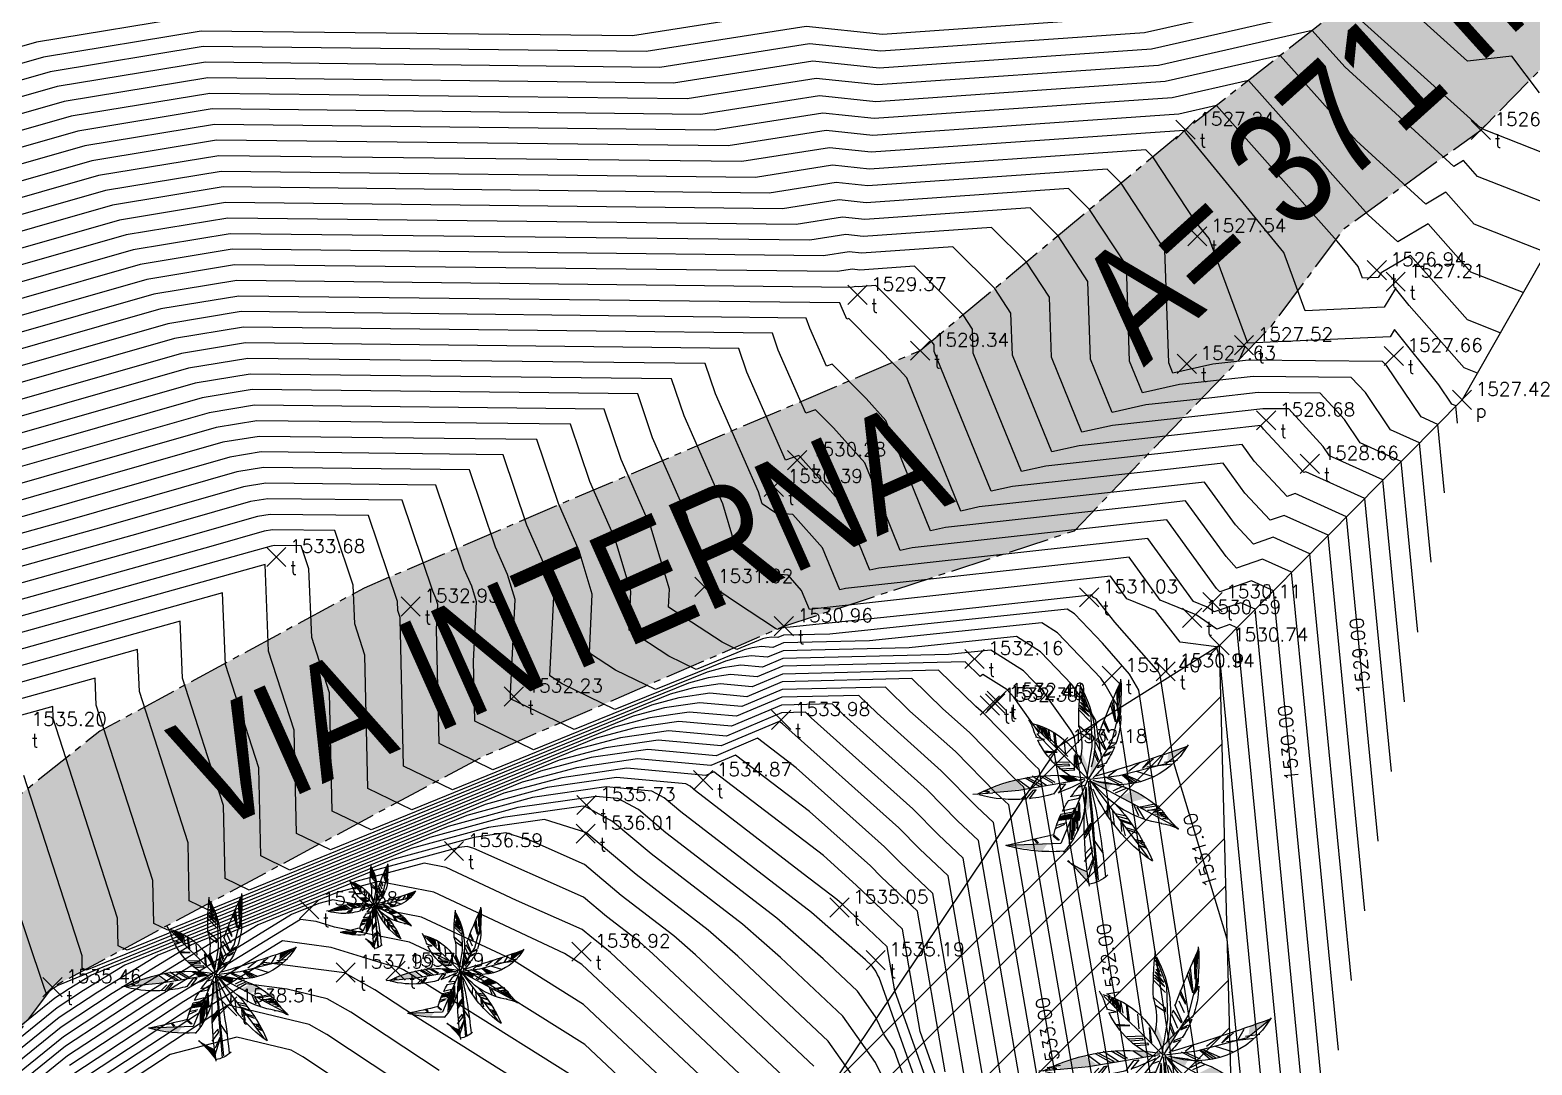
# Model space of a CAD drawing. Header units: metres. Extents: x 1097510 to 2158594, y 877039 to 1751652.
# Drawn here: x 1097707.49 to 1097735.25, y 877174.78 to 877193.9 of the extents above; entities that cross this region are included whole.
import ezdxf

# ---------------------------------------------------------------- set-up
doc = ezdxf.new("R2010")
doc.units = ezdxf.units.M
doc.linetypes.add('CENTER2', pattern=[1.125, 0.75, -0.125, 0.125, -0.125])
for name, color, linetype in [('C-TOPO-MAJR', 9, 'Continuous'), ('C-TOPO-MINR', 8, 'Continuous'), ('ROTULO', 7, 'Continuous'), ('V-NODE', 1, 'Continuous'), ('V-NODE-TEXT', 11, 'Continuous'), ('Via', 7, 'CENTER2'), ('WWW.DWGAUTOCAD.COM', 7, 'Continuous')]:
    doc.layers.add(name, color=color, linetype=linetype)
doc.styles.add('Arial Narrow', font='ARIALN.TTF', dxfattribs={"width": 0.85})
doc.styles.get("Standard").update_dxf_attribs({"font": 'simplex.shx'})

# ---------------------------------------------------------------- blocks, each defined once
blk = doc.blocks.new('A$C40F70BF2')
at = {"color": 64}
for p, q in [((1.395, 3.412), (1.345, 4.14)), ((1.404, 3.622), (1.407, 3.935)), ((1.411, 3.538), (1.419, 3.905)), ((1.937, 3.412), (2.147, 3.983)), ((1.448, 3.313), (1.496, 3.752)), ((1.529, 3.679), (1.455, 3.289)), ((1.455, 3.289), (1.55, 3.622)), ((1.989, 3.487), (2.151, 3.679)), ((2.033, 3.595), (2.135, 3.727)), ((2.151, 3.679), (2.033, 3.595)), ((2.062, 3.679), (2.135, 3.824)), ((2.135, 3.727), (2.062, 3.679)), ((2.077, 3.788), (2.151, 3.896)), ((2.135, 3.824), (2.077, 3.788)), ((1.43, 3.289), (1.349, 3.412)), ((1.389, 3.49), (1.353, 3.553)), ((1.426, 3.264), (1.353, 3.376)), ((1.393, 3.445), (1.356, 3.526)), ((1.393, 3.403), (1.356, 3.493)), ((1.411, 3.334), (1.36, 3.445)), ((1.536, 2.871), (1.395, 3.412)), ((1.919, 2.785), (1.937, 3.412)), ((2.18, 3.523), (1.96, 3.294)), ((1.974, 3.403), (2.165, 3.619)), ((2.165, 3.571), (1.974, 3.403)), ((2.165, 3.619), (1.989, 3.487)), ((1.587, 3.114), (1.683, 3.328)), ((1.591, 3.078), (1.587, 3.114)), ((1.701, 3.289), (1.591, 3.078)), ((1.606, 2.916), (1.705, 3.132)), ((1.65, 2.748), (1.785, 3.066)), ((1.96, 3.006), (2.18, 3.198)), ((2.151, 3.066), (1.96, 2.933)), ((2.006, 2.139), (3.105, 3.225)), ((2.626, 2.774), (2.662, 3.065)), ((2.653, 2.781), (2.685, 3.069)), ((2.797, 3.138), (2.753, 2.909)), ((2.855, 3.162), (2.797, 2.933)), ((2.797, 2.933), (2.797, 3.138)), ((2.885, 3.162), (2.826, 2.957)), ((2.826, 2.957), (2.855, 3.162)), ((2.929, 3.174), (2.855, 3.006)), ((2.855, 3.006), (2.885, 3.162)), ((2.899, 3.018), (2.929, 3.174)), ((2.944, 3.15), (2.899, 3.018)), ((2.958, 3.186), (2.929, 3.066)), ((2.929, 3.066), (2.944, 3.15)), ((2.973, 3.114), (2.958, 3.186)), ((3.002, 3.21), (2.973, 3.114)), ((3.032, 3.234), (3.002, 3.162)), ((3.002, 3.162), (3.002, 3.21)), ((1.58, 2.772), (1.451, 2.841)), ((1.472, 2.791), (1.602, 2.739)), ((1.992, 2.139), (1.536, 2.871)), ((1.822, 2.967), (1.668, 2.733)), ((1.73, 2.628), (1.844, 2.883)), ((1.96, 2.933), (1.96, 3.006)), ((2.446, 2.617), (2.471, 2.889)), ((2.877, 2.934), (3.045, 2.983)), ((3.008, 2.919), (2.877, 2.934)), ((1.538, 2.69), (1.679, 2.617)), ((1.564, 2.648), (1.679, 2.596)), ((1.602, 2.739), (1.58, 2.772)), ((1.668, 2.733), (1.65, 2.748)), ((1.789, 2.517), (1.873, 2.748)), ((1.8, 2.478), (1.88, 2.664)), ((2.024, 2.154), (1.919, 2.785)), ((2.216, 2.359), (2.243, 2.624)), ((2.238, 2.386), (2.257, 2.647)), ((2.621, 2.684), (2.895, 2.703)), ((2.621, 2.677), (2.849, 2.673)), ((1.789, 2.411), (1.627, 2.469)), ((1.672, 2.415), (1.811, 2.369)), ((1.811, 2.369), (1.789, 2.411)), ((2.27, 2.33), (2.289, 2.356)), ((2.498, 2.311), (2.27, 2.33)), ((2.289, 2.356), (2.58, 2.344)), ((2.366, 2.415), (2.384, 2.442)), ((2.612, 2.4), (2.366, 2.415)), ((2.384, 2.442), (2.644, 2.427)), ((2.07, 2.139), (2.758, 2.02)), ((2.083, 2.012), (2.22, 1.967)), ((2.375, 2.079), (2.567, 2.21)), ((2.548, 2.035), (2.457, 2.046)), ((2.457, 2.046), (2.603, 1.863)), ((2.69, 1.84), (2.548, 2.035)), ((2.662, 2.072), (2.881, 2.203)), ((2.699, 2.053), (2.968, 2.206)), ((2.758, 2.02), (3.387, 1.915)), ((2.831, 2.016), (3.118, 2.199)), ((2.913, 2.012), (3.218, 2.176)), ((2.977, 2.001), (2.913, 2.012)), ((3.264, 2.165), (2.977, 2.001)), ((3.168, 1.952), (3.415, 2.135)), ((2.179, 1.762), (2.156, 1.818)), ((2.156, 1.818), (2.361, 1.788)), ((2.402, 1.714), (2.179, 1.762)), ((3.177, 1.747), (3.041, 1.93)), ((3.041, 1.93), (3.105, 1.915)), ((3.105, 1.915), (3.255, 1.736)), ((3.332, 1.747), (3.196, 1.889)), ((3.387, 1.915), (3.907, 1.867)), ((3.911, 1.863), (4.308, 1.837)), ((3.975, 1.885), (4.057, 1.915)), ((4.012, 1.878), (3.975, 1.885)), ((4.085, 1.904), (4.012, 1.878))]:
    blk.add_line(p, q, dxfattribs=at)
at = {"color": 60}
for p, q in [((1.378, 3.827), (1.371, 4.019)), ((1.386, 3.761), (1.393, 4.004)), ((2.369, 2.481), (2.676, 2.471))]:
    blk.add_line(p, q, dxfattribs=at)
at = {"color": 62}
for p, q in [((0.438, 2.456), (0.018, 2.796)), ((0.211, 2.512), (0.476, 2.476)), ((0.505, 2.608), (0.623, 2.404)), ((0.696, 2.548), (0.916, 2.356)), ((0.314, 2.44), (0.828, 2.38)), ((1.381, 2.214), (0.438, 2.456)), ((0.696, 2.187), (1.034, 2.295)), ((0.916, 2.356), (0.784, 2.5)), ((0.96, 2.476), (1.196, 2.295)), ((1.269, 2.236), (0.96, 2.103)), ((1.019, 2.067), (1.269, 2.236)), ((1.431, 2.32), (1.592, 2.199)), ((1.974, 2.113), (0.228, 1.183)), ((1.974, 2.128), (0.802, 0.571)), ((1.078, 2.062), (1.295, 2.219)), ((1.129, 2.052), (1.321, 2.219)), ((1.225, 1.959), (1.46, 1.862)), ((1.284, 2.007), (1.504, 1.898)), ((1.313, 2.055), (1.578, 2.175)), ((1.974, 2.139), (1.381, 2.214)), ((1.387, 2.043), (1.665, 2.187)), ((2.003, 2.103), (1.827, 0.082)), ((1.974, 1.995), (1.915, 1.405)), ((2.006, 2.139), (2.548, 0.855)), ((2.179, 1.676), (2.175, 1.605)), ((2.179, 1.314), (2.179, 1.676)), ((0.417, 1.381), (0.578, 1.405)), ((0.461, 1.429), (0.667, 1.442)), ((0.578, 1.405), (0.461, 1.429)), ((0.476, 1.465), (0.696, 1.478)), ((0.667, 1.442), (0.476, 1.465)), ((0.696, 1.478), (0.549, 1.526)), ((0.549, 1.526), (0.814, 1.513)), ((0.814, 1.513), (0.578, 1.562)), ((0.593, 1.61), (0.902, 1.562)), ((0.96, 1.586), (0.667, 1.646)), ((0.872, 1.345), (1.019, 1.586)), ((0.902, 1.562), (0.96, 1.586)), ((0.989, 1.405), (1.093, 1.646)), ((1.206, 1.34), (1.436, 1.403)), ((1.231, 1.403), (1.462, 1.445)), ((1.475, 1.237), (1.504, 1.501)), ((1.915, 1.405), (1.871, 0.852)), ((2.175, 1.512), (2.165, 1.441)), ((2.165, 1.441), (2.165, 1.363)), ((2.175, 1.605), (2.175, 1.512)), ((2.184, 1.501), (2.179, 1.407)), ((2.179, 1.407), (2.179, 1.314)), ((2.193, 1.613), (2.184, 1.501)), ((2.197, 1.46), (2.193, 1.613)), ((2.197, 1.392), (2.197, 1.46)), ((2.225, 1.501), (2.211, 1.378)), ((2.216, 1.34), (2.225, 1.422)), ((2.225, 1.422), (2.225, 1.501)), ((2.247, 1.46), (2.243, 1.389)), ((2.257, 1.534), (2.247, 1.46)), ((2.257, 1.544), (2.257, 1.534)), ((2.261, 1.213), (2.261, 1.535)), ((2.298, 1.486), (2.27, 1.56)), ((2.27, 1.56), (2.521, 1.501)), ((2.279, 1.396), (2.275, 1.314)), ((2.289, 1.318), (2.279, 1.396)), ((2.548, 1.441), (2.298, 1.486)), ((0.387, 1.333), (0.505, 1.357)), ((0.505, 1.357), (0.417, 1.381)), ((1.019, 1.056), (1.21, 1.129)), ((1.049, 1.105), (1.24, 1.165)), ((1.254, 1.008), (1.313, 1.249)), ((1.327, 1.093), (1.342, 1.273)), ((1.944, 1.141), (1.944, 1.261)), ((1.944, 1.261), (2.077, 1.08)), ((2.077, 0.948), (1.944, 1.141)), ((2.062, 1.026), (1.947, 1.204)), ((2.206, 1.277), (2.197, 1.392)), ((2.206, 1.105), (2.206, 1.277)), ((2.211, 1.172), (2.206, 1.105)), ((2.211, 1.378), (2.211, 1.172)), ((2.216, 1.273), (2.216, 1.34)), ((2.225, 1.157), (2.216, 1.273)), ((2.229, 1.232), (2.225, 1.157)), ((2.238, 1.303), (2.229, 1.232)), ((2.243, 1.389), (2.238, 1.303)), ((2.27, 1.109), (2.261, 1.213)), ((2.275, 1.247), (2.27, 1.18)), ((2.27, 1.18), (2.27, 1.109)), ((2.275, 1.314), (2.275, 1.247)), ((2.289, 1.157), (2.289, 1.318)), ((2.293, 1.015), (2.289, 1.157)), ((2.293, 1.154), (2.289, 1.083)), ((2.302, 1.292), (2.293, 1.224)), ((2.293, 1.224), (2.293, 1.154)), ((2.307, 1.37), (2.302, 1.292)), ((2.307, 1.023), (2.307, 1.37)), ((2.334, 0.926), (2.343, 1.325)), ((2.371, 0.847), (2.357, 1.299)), ((2.433, 1.267), (2.637, 1.215)), ((2.471, 1.236), (2.65, 1.152)), ((0.843, 0.792), (0.989, 0.876)), ((0.872, 0.864), (1.049, 0.924)), ((0.989, 0.876), (0.872, 0.864)), ((1.049, 0.924), (0.931, 0.912)), ((1.709, 0.671), (1.871, 0.912)), ((1.871, 0.852), (1.798, 0.13)), ((2.289, 1.083), (2.293, 1.015)), ((2.311, 0.948), (2.307, 1.023)), ((2.548, 0.855), (3.647, 0.814)), ((2.69, 1.027), (2.571, 0.922)), ((2.699, 1.008), (2.594, 0.922)), ((3.063, 0.941), (2.995, 0.87)), ((3.095, 0.937), (3.013, 0.851)), ((0.814, 0.744), (0.96, 0.804)), ((0.96, 0.804), (0.843, 0.792)), ((1.886, 0.527), (1.886, 0.587)), ((1.886, 0.587), (2.003, 0.322)), ((1.915, 0.696), (1.93, 0.792)), ((2.077, 0.491), (1.915, 0.696)), ((1.93, 0.792), (2.062, 0.647)), ((2.003, 0.154), (1.886, 0.527))]:
    blk.add_line(p, q, dxfattribs=at)
at = {"color": 60}
for centre, radius, start, end in [((7.228, 3.925), 5.886, 178.201, 184.8569), ((-12.631, -2.337), 15.387, 20.511, 24.7274), ((3.986, 2.93), 2.121, 151.1341, 194.9744), ((-4.468, 3.341), 6.654, 358.6497, 6.1521), ((3.081, 3.443), 1.737, 181.0191, 200.3048), ((3.488, 1.763), 1.537, 103.7474, 164.6646), ((3.323, 2.824), 1.195, 162.4534, 194.3671), ((1.484, 3.655), 1.692, 336.4968, 341.7386), ((4.255, 2.671), 1.249, 148.3784, 158.7208), ((1.388, 3.636), 1.607, 210.2718, 288.6073), ((11.205, 34.008), 33.156, 250.2818, 253.6131), ((3.081, 3.443), 1.737, 202.0613, 214.4357), ((-12.631, -2.337), 15.387, 19.9468, 20.1294), ((1.484, 3.655), 1.692, 293.0839, 334.2208), ((3.081, 3.443), 1.737, 216.4922, 227.1869), ((1.97, 0.03), 2.073, 93.8052, 134.9428), ((0.206, 3.365), 2.134, 278.5823, 322.5951), ((14.63, -0.992), 13.028, 166.2796, 174.8216), ((-5.402, 1.247), 7.481, 350.4062, 5.6425), ((3.808, 1.866), 1.768, 177.0625, 221.9788), ((2.648, -1.238), 3.457, 62.9286, 99.782), ((0.371, 0.432), 2.394, 34.5841, 45.0988), ((3.478, 4.556), 2.822, 241.8528, 251.6799), ((-1.258, 3.332), 3.452, 304.8805, 336.243), ((0.371, 0.432), 2.394, 26.5664, 32.4272), ((3.478, 4.556), 2.822, 253.6434, 263.8215), ((3.478, 4.556), 2.822, 265.3232, 284.5956), ((-1.183, 2.66), 2.05, 312.2483, 325.4397), ((4.234, -0.992), 3.827, 137.0982, 156.8626), ((0.371, 0.432), 2.394, 14.3751, 24.9555), ((0.622, 0.416), 0.842, 95.4287, 120.3984), ((10.9, 35.08), 35.029, 256.4454, 258.0204), ((2.731, 4.141), 3.451, 266.0609, 285.3989), ((5.057, -2.3), 3.867, 133.3547, 142.8755), ((1.268, 2.121), 1.986, 292.1292, 305.3212), ((2.112, 0.756), 0.732, 226.5793, 260.5482)]:
    blk.add_arc(centre, radius, start, end, dxfattribs=at)
at = {"color": 62}
for points in [[(0.035, 2.801), (0.417, 2.5), (0.035, 2.801), (0.402, 2.657)], [(1.93, 2.091), (1.607, 1.923), (1.886, 2.091), (1.533, 2.055)], [(2.003, 2.043), (2.062, 1.465), (2.003, 2.031), (1.96, 1.586)], [(1.136, 1.682), (0.828, 1.766), (1.357, 1.79), (1.107, 1.911)], [(1.592, 1.393), (1.592, 1.61), (1.636, 1.478), (1.622, 1.682)], [(2.598, 1.303), (2.343, 1.34), (2.557, 1.407), (2.293, 1.467)], [(1.357, 1.297), (1.078, 1.201), (1.387, 1.357), (1.151, 1.273)], [(3.546, 0.816), (2.811, 0.852), (3.59, 0.804), (2.914, 0.708)]]:
    blk.add_solid(points, dxfattribs=at)
at = {"color": 64}
for points in [[(1.983, 2.159), (1.888, 2.598), (1.983, 2.159), (1.818, 2.432)], [(2.02, 2.234), (2.16, 2.54), (1.994, 2.357), (2.13, 2.691)], [(2.398, 2.087), (2.562, 2.203), (2.206, 2.12), (2.366, 2.203)], [(3.893, 1.874), (4.007, 1.93), (3.228, 1.952), (3.451, 2.12)]]:
    blk.add_solid(points, dxfattribs=at)
at = {"color": 60}
blk.add_solid([(2.003, 0.058), (2.385, 0.503), (2.018, 0.286), (2.4, 0.503)], dxfattribs=at)
blk = doc.blocks.new('*U7')
at = {"color": 0, "linetype": 'ByBlock', "lineweight": -2, "transparency": 16777216}
for p, q in [((-0.71, -0.71), (0.71, 0.71)), ((-0.71, 0.71), (0.71, -0.71))]:
    blk.add_line(p, q, dxfattribs=at)

msp = doc.modelspace()

# ---------------------------------------------------------------- hatches: boundary and pattern name
at = {"transparency": 33554516}
h = msp.add_hatch(dxfattribs=at)
h.set_pattern_fill('ANSI32', color=3, scale=0.2)
h.paths.add_polyline_path([(1097729.469, 877182.53), (1097726.491, 877180.653), (1097717.986, 877167.963), (1097718.674, 877156.953), (1097720.55, 877148.199), (1097723.179, 877131.191), (1097727.699, 877108.578), (1097730.496, 877116.583), (1097732.202, 877140.482), (1097734.498, 877150.634), (1097729.913, 877165.817)])
h.paths.add_polyline_path([(1097684.838, 877112.8), (1097691.399, 877111.264), (1097694.98, 877110.431), (1097699.484, 877109.577), (1097707.255, 877107.95), (1097712.386, 877106.545), (1097724.844, 877103.697), (1097724.377, 877088.571), (1097722.256, 877077.336), (1097720.406, 877070.013), (1097718.066, 877055.292), (1097717.526, 877051.329), (1097711.22, 877058.241), (1097709.393, 877064.564), (1097706.649, 877069.346), (1097704.008, 877074.186), (1097702.134, 877076.348), (1097700.531, 877078.264), (1097698.925, 877081.038), (1097697.709, 877083.835)])
at = {"layer": 'Via', "transparency": 33554602}
h = msp.add_hatch(dxfattribs=at)
h.set_pattern_fill('AR-CONC', color=9, scale=0.01)
h.paths.add_polyline_path([(1097743.406, 877209.884), (1097742.789, 877207.774), (1097739.23, 877201.65), (1097731.624, 877194.237), (1097728.844, 877192.061), (1097723.938, 877187.976), (1097713.661, 877183.589), (1097708.774, 877180.942), (1097704.197, 877177.294), (1097702.283, 877175.792), (1097698.494, 877169.681), (1097697.048, 877167.117), (1097696.739, 877163), (1097696.405, 877157.375), (1097697.261, 877153.918), (1097698.725, 877142.966), (1097702.195, 877134.401), (1097704.278, 877131.959), (1097702.854, 877143.121), (1097701.527, 877147.394), (1097700.771, 877150.597), (1097699.626, 877157.377), (1097700.517, 877161.414), (1097700.209, 877165.197), (1097701.923, 877167.962), (1097702.662, 877170.388), (1097705.585, 877173.118), (1097707.902, 877176.215), (1097715.868, 877180.484), (1097721.42, 877182.884), (1097726.789, 877184.65), (1097730.424, 877188.426), (1097731.775, 877190.234), (1097734.3, 877192.055), (1097739.871, 877197.714), (1097745.847, 877205.636), (1097747.847, 877204.842), (1097752.597, 877208.238), (1097748.356, 877212.762), (1097746.929, 877210.428)])

# ---------------------------------------------------------------- linework, layer by layer
at = {"color": 7, "true_color": 0xf0f0f0, "elevation": 1524.878, "flags": 128}
msp.add_lwpolyline([(1097615.313, 877211.011), (1097623.572, 877204.428), (1097634.053, 877203.423), (1097648.747, 877202.896), (1097665.209, 877201.516), (1097676.679, 877201.505), (1097687.817, 877201.494), (1097702.372, 877204.916), (1097709.087, 877204.78), (1097724.138, 877203.189), (1097735.028, 877205.815), (1097743.406, 877209.884), (1097746.929, 877210.428), (1097748.356, 877212.762), (1097752.597, 877208.238), (1097747.847, 877204.842), (1097737.529, 877193.34), (1097733.953, 877187.068), (1097729.469, 877182.53), (1097726.491, 877180.653), (1097717.986, 877167.963)], dxfattribs=at)
msp.add_lwpolyline([(1097729.469, 877182.53), (1097726.491, 877180.653), (1097717.986, 877167.963), (1097718.674, 877156.953), (1097720.55, 877148.199), (1097723.179, 877131.191), (1097727.699, 877108.578), (1097730.496, 877116.583), (1097732.202, 877140.482), (1097734.498, 877150.634), (1097729.913, 877165.817)], close=True, dxfattribs=at)
at = {"layer": 'C-TOPO-MAJR', "color": 32, "linetype": 'Continuous', "lineweight": -3, "flags": 128}
for points, elevation in [([(1097736.461, 877197.456), (1097733.903, 877197.097), (1097733.34, 877197.037), (1097733.3, 877197.073), (1097730.64, 877195.414), (1097727.706, 877194.751), (1097723.3, 877194.443), (1097721.71, 877194.606), (1097718.371, 877194.085), (1097710.605, 877194.172), (1097707.607, 877193.677), (1097697.305, 877190.729), (1097693.543, 877189.53), (1097693.4, 877189.438), (1097692.092, 877188.73), (1097691.84, 877188.598), (1097691.713, 877188.526), (1097690.845, 877188.155), (1097687.579, 877185.449), (1097687.145, 877185.365), (1097671.805, 877179.596), (1097671.707, 877179.483), (1097671.522, 877179.333), (1097668.934, 877179.174)], 1525), ([(1097736.353, 877191.278), (1097734.337, 877192.07), (1097734.334, 877192.076), (1097734.318, 877192.097), (1097734.292, 877192.095), (1097731.725, 877194.408), (1097731.565, 877194.308), (1097728.214, 877193.551), (1097723.181, 877193.199), (1097721.954, 877193.325), (1097719.38, 877192.923), (1097710.77, 877193.02), (1097708.117, 877192.582), (1097696.811, 877189.347)], 1526), ([(1097734.659, 877188.307), (1097734.056, 877188.544), (1097732.999, 877189.738), (1097732.46, 877189.415), (1097732.406, 877189.327), (1097732.112, 877189.314), (1097732.032, 877189.53), (1097731.646, 877190.003), (1097729.413, 877192.507), (1097728.722, 877192.35), (1097723.062, 877191.955), (1097722.199, 877192.044), (1097720.388, 877191.761), (1097710.935, 877191.867), (1097708.627, 877191.486), (1097696.317, 877187.964)], 1527), ([(1097733.382, 877184.065), (1097733.166, 877186.272), (1097732.634, 877186.513), (1097732.166, 877187.202), (1097731.907, 877187.483), (1097730.095, 877187.502), (1097729.53, 877187.438), (1097728.729, 877187.35), (1097728.048, 877187.2), (1097727.81, 877187.785), (1097727.752, 877189.55), (1097727.07, 877190.584), (1097726.682, 877190.972), (1097722.942, 877190.711), (1097722.444, 877190.762), (1097721.397, 877190.599), (1097711.1, 877190.715), (1097709.138, 877190.391), (1097696.746, 877186.845)], 1528), ([(1097732.403, 877178.913), (1097731.816, 877184.906), (1097730.868, 877185.335), (1097730.719, 877185.284), (1097730.111, 877185.935), (1097729.887, 877186.244), (1097728.716, 877186.112), (1097726.261, 877185.842), (1097725.809, 877185.742), (1097724.92, 877187.928), (1097724.906, 877188.375), (1097724.733, 877188.638), (1097723.833, 877189.538), (1097722.823, 877189.467), (1097722.688, 877189.481), (1097722.406, 877189.437), (1097711.265, 877189.562), (1097709.648, 877189.295), (1097699.437, 877186.373)], 1529), ([(1097731.423, 877173.761), (1097730.466, 877183.54), (1097730.063, 877183.722), (1097729.476, 877183.518), (1097729.417, 877183.581), (1097728.497, 877184.853), (1097727.901, 877184.786), (1097723.792, 877184.333), (1097723.571, 877184.285), (1097722.913, 877185.903), (1097722.336, 877186.55), (1097722.005, 877186.883), (1097721.828, 877186.822), (1097721.316, 877187.987), (1097721.21, 877188.3), (1097711.43, 877188.41), (1097710.158, 877188.2), (1097702.127, 877185.902), (1097699.417, 877185.145), (1097697.868, 877184.641), (1097697.165, 877184.403), (1097696.601, 877184.078), (1097696.413, 877183.998), (1097684.345, 877173.995)], 1530), ([(1097730.444, 877168.609), (1097729.613, 877177.098), (1097728.626, 877180.361), (1097728.376, 877181.98), (1097728.342, 877182.04), (1097727.538, 877182.958), (1097727.2, 877183.391), (1097727.14, 877183.415), (1097727.106, 877183.462), (1097727.087, 877183.46), (1097724.519, 877183.177), (1097721.534, 877182.864), (1097721.419, 877182.862), (1097721.405, 877182.856), (1097721.39, 877182.857), (1097721.378, 877182.855), (1097721.367, 877182.852), (1097721.303, 877182.826), (1097721.266, 877182.844), (1097720.524, 877183.329), (1097720, 877183.687), (1097719.626, 877184.93), (1097718.994, 877186.368), (1097718.721, 877187.177), (1097711.595, 877187.257), (1097710.668, 877187.104), (1097704.817, 877185.43)], 1531), ([(1097729.06, 877167.185), (1097727.472, 877176.401), (1097726.784, 877180.859), (1097726.725, 877180.963), (1097726.205, 877181.69), (1097725.851, 877182.062), (1097725.247, 877182.443), (1097724.464, 877182.361), (1097721.403, 877182.288), (1097721.023, 877182.128), (1097720.625, 877182.164), (1097720.294, 877182.117), (1097720, 877182.037), (1097718.297, 877181.344), (1097717.321, 877181.817), (1097717.091, 877181.967), (1097717.165, 877183.427), (1097716.975, 877184.058), (1097716.671, 877184.749), (1097716.231, 877186.054), (1097711.76, 877186.105), (1097711.179, 877186.009), (1097707.507, 877184.958), (1097702.432, 877183.541)], 1532), ([(1097727.197, 877170.171), (1097725.575, 877179.583), (1097725.338, 877179.806), (1097724.589, 877180.566), (1097723.75, 877181.317), (1097723.295, 877181.76), (1097721.386, 877181.714), (1097720.642, 877181.401), (1097719.86, 877181.471), (1097719.21, 877181.378), (1097718.633, 877181.222), (1097715.292, 877179.861), (1097714.388, 877180.299), (1097714.328, 877183.044), (1097714.285, 877183.176), (1097714.279, 877183.339), (1097713.741, 877184.932), (1097711.925, 877184.952), (1097711.689, 877184.913), (1097710.198, 877184.487), (1097703.939, 877182.739)], 1533), ([(1097725.334, 877173.157), (1097724.453, 877178.272), (1097723.925, 877178.769), (1097723.542, 877179.157), (1097721.392, 877181.082), (1097721.335, 877181.126), (1097720.26, 877180.673), (1097719.094, 877180.779), (1097718.126, 877180.639), (1097717.266, 877180.407), (1097712.287, 877178.378), (1097711.75, 877178.638), (1097711.715, 877180.267), (1097711.1, 877182.176), (1097711.046, 877183.501), (1097705.446, 877181.937), (1097705.087, 877181.821), (1097704.326, 877181.562), (1097703.301, 877181.117), (1097700.118, 877179.906), (1097699.643, 877179.733), (1097698.128, 877178.424), (1097697.02, 877177.668), (1097683.363, 877166.213)], 1534), ([(1097726.757, 877166.883), (1097723.471, 877176.144), (1097723.33, 877176.96), (1097722.512, 877177.732), (1097722.495, 877177.749), (1097722.401, 877177.833), (1097721.777, 877178.31), (1097719.788, 877179.841), (1097719.685, 877179.928), (1097719.607, 877179.97), (1097718.329, 877180.086), (1097717.042, 877179.901), (1097715.899, 877179.592), (1097709.281, 877176.896), (1097709.113, 877176.977), (1097709.101, 877177.49), (1097707.915, 877181.176), (1097707.906, 877181.401), (1097706.953, 877181.135)], 1535), ([(1097723.112, 877173.975), (1097722.24, 877175.216), (1097720.571, 877176.785), (1097720.02, 877177.269), (1097718.69, 877178.293), (1097717.779, 877179.06), (1097717.757, 877179.073), (1097716.997, 877179.312), (1097715.958, 877179.162), (1097714.532, 877178.777), (1097709.237, 877176.619), (1097708.475, 877176.152), (1097707.986, 877175.831), (1097706.408, 877174.553), (1097705.89, 877176.083), (1097705.217, 877178.077), (1097704.928, 877178.543), (1097704.122, 877178.582), (1097700.744, 877177.409), (1097700.678, 877177.344), (1097700.641, 877177.338), (1097696.941, 877174.141)], 1536), ([(1097721.158, 877173.371), (1097717.688, 877176.632), (1097717.363, 877176.837), (1097714.95, 877177.967), (1097713.928, 877178.168), (1097713.165, 877177.962), (1097711.704, 877177.367), (1097709.533, 877176.035), (1097708.142, 877175.12), (1097703.645, 877171.482)], 1537), ([(1097717.79, 877173.673), (1097714.611, 877175.671), (1097713.862, 877176.167), (1097713.313, 877176.473), (1097713.296, 877176.477), (1097711.817, 877176.671), (1097710.591, 877175.919), (1097708.297, 877174.41)], 1538)]:
    msp.add_lwpolyline(points, dxfattribs=dict(at, elevation=elevation))
at = {"layer": 'C-TOPO-MINR', "color": 8, "linetype": 'Continuous', "lineweight": -3, "flags": 128}
for points, elevation in [([(1097735.99, 877196.059), (1097733.578, 877195.801), (1097732.906, 877196.407), (1097730.871, 877195.137), (1097727.833, 877194.451), (1097723.27, 877194.132), (1097721.771, 877194.286), (1097718.623, 877193.794), (1097710.647, 877193.884), (1097707.734, 877193.403), (1097697.181, 877190.384), (1097693.767, 877189.295), (1097693.637, 877189.211), (1097692.449, 877188.569), (1097692.122, 877188.398), (1097691.958, 877188.303), (1097691.123, 877187.948), (1097687.417, 877184.876), (1097686.924, 877184.781), (1097672.07, 877179.194), (1097671.951, 877179.056), (1097671.723, 877178.872), (1097669.236, 877178.72)], 1525.25), ([(1097735.432, 877194.738), (1097733.816, 877194.566), (1097732.512, 877195.74), (1097731.102, 877194.861), (1097727.96, 877194.151), (1097723.24, 877193.821), (1097721.832, 877193.965), (1097718.875, 877193.504), (1097710.688, 877193.596), (1097707.862, 877193.13), (1097697.058, 877190.038), (1097693.99, 877189.06), (1097693.873, 877188.985), (1097692.807, 877188.408), (1097692.404, 877188.197), (1097692.202, 877188.081), (1097691.402, 877187.74), (1097687.256, 877184.303), (1097686.704, 877184.197), (1097672.335, 877178.793), (1097672.194, 877178.629), (1097671.925, 877178.412), (1097669.539, 877178.266)], 1525.5), ([(1097735.385, 877192.745), (1097734.875, 877193.418), (1097734.054, 877193.33), (1097732.119, 877195.074), (1097731.334, 877194.584), (1097728.087, 877193.851), (1097723.211, 877193.51), (1097721.893, 877193.645), (1097719.128, 877193.213), (1097710.729, 877193.308), (1097707.99, 877192.856), (1097696.934, 877189.692), (1097694.214, 877188.825), (1097694.11, 877188.758), (1097693.164, 877188.246), (1097692.686, 877187.996), (1097692.446, 877187.858), (1097691.68, 877187.532), (1097687.094, 877183.731), (1097686.484, 877183.613), (1097672.6, 877178.391), (1097672.437, 877178.203), (1097672.127, 877177.952), (1097669.841, 877177.812)], 1525.75), ([(1097735.93, 877190.535), (1097734.24, 877191.198), (1097733.983, 877191.49), (1097733.8, 877191.38), (1097731.785, 877193.22), (1097731.185, 877193.893), (1097728.341, 877193.25), (1097723.151, 877192.888), (1097722.015, 877193.004), (1097719.632, 877192.632), (1097710.812, 877192.732), (1097708.245, 877192.308), (1097696.687, 877189.001)], 1526.25), ([(1097735.506, 877189.793), (1097734.179, 877190.314), (1097733.655, 877190.906), (1097733.283, 877190.683), (1097732.001, 877191.854), (1097730.594, 877193.431), (1097728.468, 877192.95), (1097723.121, 877192.577), (1097722.077, 877192.684), (1097719.884, 877192.342), (1097710.853, 877192.444), (1097708.372, 877192.034), (1097696.564, 877188.655)], 1526.5), ([(1097735.083, 877189.05), (1097734.117, 877189.429), (1097733.327, 877190.322), (1097732.766, 877189.986), (1097732.217, 877190.487), (1097730.004, 877192.969), (1097728.595, 877192.65), (1097723.091, 877192.266), (1097722.138, 877192.364), (1097720.136, 877192.051), (1097710.894, 877192.155), (1097708.5, 877191.76), (1097696.44, 877188.31)], 1526.75), ([(1097734.236, 877187.564), (1097733.994, 877187.659), (1097732.973, 877188.813), (1097732.723, 877189.125), (1097732.514, 877188.779), (1097731.052, 877188.716), (1097730.657, 877189.789), (1097728.851, 877192.002), (1097728.823, 877192.043), (1097728.818, 877192.048), (1097723.032, 877191.644), (1097722.26, 877191.723), (1097720.641, 877191.47), (1097710.977, 877191.579), (1097708.755, 877191.212), (1097696.193, 877187.618)], 1527.25), ([(1097733.872, 877186.64), (1097733.841, 877186.955), (1097733.765, 877186.989), (1097733.524, 877187.344), (1097732.704, 877188.367), (1097732.622, 877188.232), (1097729.992, 877188.118), (1097729.281, 877190.049), (1097729.032, 877190.354), (1097728.239, 877191.557), (1097728.106, 877191.689), (1097723.002, 877191.333), (1097722.321, 877191.403), (1097720.893, 877191.18), (1097711.018, 877191.291), (1097708.883, 877190.939), (1097696.07, 877187.272)], 1527.5), ([(1097733.627, 877185.352), (1097733.504, 877186.613), (1097733.2, 877186.751), (1097732.554, 877187.701), (1097732.486, 877187.775), (1097730.006, 877187.8), (1097729.733, 877187.77), (1097729.346, 877187.727), (1097728.607, 877187.564), (1097728.532, 877187.75), (1097728.463, 877189.843), (1097727.654, 877191.07), (1097727.394, 877191.331), (1097722.972, 877191.022), (1097722.383, 877191.083), (1097721.145, 877190.889), (1097711.059, 877191.003), (1097709.01, 877190.665), (1097696.074, 877186.963)], 1527.75), ([(1097733.137, 877182.777), (1097732.829, 877185.93), (1097732.069, 877186.275), (1097731.778, 877186.703), (1097731.328, 877187.191), (1097730.183, 877187.203), (1097729.326, 877187.107), (1097728.112, 877186.973), (1097727.488, 877186.835), (1097727.087, 877187.821), (1097727.04, 877189.256), (1097726.486, 877190.097), (1097725.97, 877190.614), (1097722.913, 877190.4), (1097722.505, 877190.442), (1097721.649, 877190.308), (1097711.142, 877190.427), (1097709.265, 877190.117), (1097697.419, 877186.727)], 1528.25), ([(1097732.892, 877181.489), (1097732.491, 877185.589), (1097731.503, 877186.036), (1097731.389, 877186.204), (1097730.749, 877186.899), (1097730.271, 877186.904), (1097729.123, 877186.775), (1097727.495, 877186.596), (1097726.929, 877186.471), (1097726.365, 877187.856), (1097726.329, 877188.963), (1097725.901, 877189.611), (1097725.257, 877190.255), (1097722.883, 877190.089), (1097722.566, 877190.122), (1097721.901, 877190.018), (1097711.183, 877190.139), (1097709.393, 877189.843), (1097698.091, 877186.609)], 1528.5), ([(1097732.647, 877180.201), (1097732.154, 877185.247), (1097731.069, 877185.739), (1097731.029, 877185.725), (1097730.285, 877186.523), (1097730.235, 877186.591), (1097728.919, 877186.444), (1097726.878, 877186.219), (1097726.369, 877186.106), (1097725.643, 877187.892), (1097725.617, 877188.669), (1097725.317, 877189.124), (1097724.545, 877189.896), (1097722.853, 877189.778), (1097722.627, 877189.801), (1097722.154, 877189.727), (1097711.224, 877189.85), (1097709.52, 877189.569), (1097698.764, 877186.491)], 1528.75), ([(1097732.158, 877177.625), (1097731.479, 877184.564), (1097730.667, 877184.932), (1097730.408, 877184.842), (1097729.938, 877185.346), (1097729.54, 877185.896), (1097728.512, 877185.781), (1097725.644, 877185.465), (1097725.25, 877185.378), (1097724.198, 877187.963), (1097724.194, 877188.082), (1097724.148, 877188.151), (1097723.121, 877189.179), (1097722.793, 877189.156), (1097722.75, 877189.161), (1097722.658, 877189.146), (1097711.307, 877189.274), (1097709.775, 877189.021), (1097700.109, 877186.256)], 1529.25), ([(1097731.913, 877176.337), (1097731.141, 877184.223), (1097730.465, 877184.529), (1097730.097, 877184.401), (1097729.764, 877184.758), (1097729.192, 877185.548), (1097728.308, 877185.449), (1097725.026, 877185.088), (1097724.69, 877185.013), (1097723.689, 877187.473), (1097723.55, 877187.63), (1097722.619, 877188.569), (1097722.583, 877188.556), (1097722.477, 877188.797), (1097722.455, 877188.861), (1097711.348, 877188.986), (1097709.903, 877188.748), (1097700.782, 877186.138)], 1529.5), ([(1097731.668, 877175.049), (1097730.804, 877183.881), (1097730.264, 877184.126), (1097729.787, 877183.959), (1097729.591, 877184.17), (1097728.844, 877185.201), (1097728.105, 877185.118), (1097724.409, 877184.711), (1097724.131, 877184.649), (1097723.301, 877186.688), (1097722.943, 877187.09), (1097722.312, 877187.726), (1097722.205, 877187.689), (1097721.897, 877188.392), (1097721.833, 877188.58), (1097711.389, 877188.698), (1097710.031, 877188.474), (1097701.454, 877186.02), (1097699.041, 877185.346), (1097697.417, 877184.817), (1097697.023, 877184.683), (1097696.357, 877184.3), (1097696.134, 877184.206), (1097684.507, 877174.568)], 1529.75), ([(1097731.178, 877172.473), (1097730.129, 877183.198), (1097729.862, 877183.319), (1097729.371, 877183.148), (1097729.232, 877183.243), (1097728.991, 877183.341), (1097728.149, 877184.505), (1097727.698, 877184.455), (1097723.175, 877183.956), (1097723.011, 877183.92), (1097722.524, 877185.117), (1097721.729, 877186.009), (1097721.698, 877186.041), (1097721.451, 877185.955), (1097720.735, 877187.582), (1097720.588, 877188.019), (1097711.471, 877188.122), (1097710.286, 877187.926), (1097702.799, 877185.784)], 1530.25), ([(1097730.934, 877171.185), (1097729.792, 877182.856), (1097729.661, 877182.916), (1097729.421, 877182.832), (1097729.038, 877183.096), (1097728.374, 877183.366), (1097727.801, 877184.158), (1097727.494, 877184.123), (1097722.558, 877183.579), (1097722.452, 877183.556), (1097722.136, 877184.332), (1097721.586, 877184.949), (1097721.27, 877184.974), (1097721.017, 877185.147), (1097720.951, 877185.366), (1097720.155, 877187.178), (1097719.966, 877187.738), (1097711.513, 877187.834), (1097710.413, 877187.652), (1097703.472, 877185.666)], 1530.5), ([(1097730.689, 877169.897), (1097729.475, 877182.301), (1097729.414, 877182.503), (1097728.742, 877182.589), (1097728.285, 877183.176), (1097727.757, 877183.39), (1097727.453, 877183.81), (1097727.291, 877183.792), (1097721.941, 877183.202), (1097721.892, 877183.192), (1097721.748, 877183.547), (1097721.496, 877183.829), (1097721.351, 877183.841), (1097720.509, 877184.417), (1097720.289, 877185.148), (1097719.574, 877186.773), (1097719.343, 877187.458), (1097711.554, 877187.545), (1097710.541, 877187.378), (1097704.145, 877185.548)], 1530.75), ([(1097729.219, 877173.652), (1097727.978, 877181.7), (1097727.809, 877181.995), (1097727.307, 877182.568), (1097726.788, 877183.113), (1097726.653, 877183.198), (1097722.267, 877182.739), (1097721.415, 877182.718), (1097721.31, 877182.674), (1097721.199, 877182.684), (1097721.107, 877182.671), (1097721.025, 877182.648), (1097720.551, 877182.456), (1097720.28, 877182.587), (1097719.29, 877183.234), (1097719.307, 877183.571), (1097718.963, 877184.712), (1097718.413, 877185.963), (1097718.098, 877186.896), (1097711.636, 877186.969), (1097710.796, 877186.83), (1097705.49, 877185.312)], 1531.25), ([(1097729.813, 877166.944), (1097727.58, 877181.42), (1097727.359, 877181.805), (1097727.275, 877181.922), (1097726.476, 877182.763), (1097726.184, 877182.947), (1097722.999, 877182.613), (1097721.411, 877182.575), (1097721.214, 877182.492), (1097721.007, 877182.511), (1097720.836, 877182.486), (1097720.683, 877182.445), (1097719.8, 877182.085), (1097719.293, 877182.331), (1097718.557, 877182.812), (1097718.593, 877183.523), (1097718.301, 877184.494), (1097717.833, 877185.559), (1097717.476, 877186.616), (1097711.678, 877186.681), (1097710.924, 877186.557), (1097706.162, 877185.194)], 1531.5), ([(1097728.804, 877170.624), (1097727.182, 877181.14), (1097727.042, 877181.384), (1097726.74, 877181.806), (1097726.163, 877182.412), (1097725.716, 877182.695), (1097723.732, 877182.487), (1097721.407, 877182.431), (1097721.119, 877182.31), (1097720.816, 877182.337), (1097720.565, 877182.301), (1097720.341, 877182.241), (1097719.049, 877181.714), (1097718.307, 877182.074), (1097717.824, 877182.389), (1097717.879, 877183.475), (1097717.638, 877184.276), (1097717.252, 877185.154), (1097716.853, 877186.335), (1097711.719, 877186.393), (1097711.051, 877186.283), (1097706.835, 877185.076)], 1531.75), ([(1097728.594, 877167.931), (1097726.417, 877180.566), (1097726.398, 877180.585), (1097726.093, 877180.894), (1097726.133, 877180.9), (1097726.14, 877180.916), (1097725.67, 877181.574), (1097725.538, 877181.712), (1097725.094, 877181.992), (1097725.048, 877181.955), (1097724.771, 877182.225), (1097721.399, 877182.144), (1097720.928, 877181.946), (1097720.434, 877181.991), (1097720.023, 877181.932), (1097719.658, 877181.834), (1097717.546, 877180.973), (1097716.366, 877181.545), (1097716.364, 877181.642), (1097716.451, 877183.379), (1097716.313, 877183.84), (1097716.091, 877184.344), (1097715.608, 877185.774), (1097711.801, 877185.817), (1097711.306, 877185.735), (1097708.18, 877184.84), (1097702.808, 877183.341)], 1532.25), ([(1097728.128, 877168.678), (1097726.136, 877180.239), (1097726.044, 877180.325), (1097725.113, 877181.27), (1097724.966, 877181.401), (1097724.279, 877182.07), (1097721.394, 877182.001), (1097720.833, 877181.764), (1097720.242, 877181.818), (1097719.752, 877181.747), (1097719.316, 877181.63), (1097716.795, 877180.602), (1097715.706, 877181.13), (1097715.682, 877182.237), (1097715.737, 877183.332), (1097715.65, 877183.622), (1097715.51, 877183.94), (1097714.986, 877185.493), (1097711.843, 877185.529), (1097711.434, 877185.461), (1097708.853, 877184.723), (1097703.185, 877183.14)], 1532.5), ([(1097727.663, 877169.424), (1097725.856, 877179.911), (1097725.691, 877180.066), (1097724.851, 877180.918), (1097724.358, 877181.359), (1097723.787, 877181.915), (1097721.39, 877181.858), (1097720.737, 877181.582), (1097720.051, 877181.645), (1097719.481, 877181.563), (1097718.974, 877181.426), (1097716.043, 877180.232), (1097715.047, 877180.715), (1097715.001, 877182.831), (1097715.024, 877183.284), (1097714.988, 877183.403), (1097714.93, 877183.535), (1097714.363, 877185.213), (1097711.884, 877185.24), (1097711.561, 877185.187), (1097709.525, 877184.605), (1097703.562, 877182.94)], 1532.75), ([(1097726.731, 877170.918), (1097725.294, 877179.255), (1097724.985, 877179.547), (1097724.328, 877180.213), (1097723.141, 877181.275), (1097722.803, 877181.605), (1097721.382, 877181.571), (1097720.546, 877181.219), (1097719.668, 877181.298), (1097718.939, 877181.193), (1097718.291, 877181.019), (1097714.541, 877179.49), (1097713.728, 877179.884), (1097713.674, 877182.35), (1097713.489, 877182.926), (1097713.46, 877183.641), (1097713.119, 877184.651), (1097711.966, 877184.664), (1097711.817, 877184.639), (1097710.87, 877184.369), (1097704.316, 877182.539)], 1533.25), ([(1097726.265, 877171.664), (1097725.014, 877178.927), (1097724.631, 877179.288), (1097724.066, 877179.861), (1097722.533, 877181.233), (1097722.311, 877181.45), (1097721.378, 877181.427), (1097720.451, 877181.037), (1097719.477, 877181.125), (1097718.668, 877181.009), (1097717.949, 877180.815), (1097713.789, 877179.12), (1097713.069, 877179.469), (1097713.021, 877181.656), (1097712.693, 877182.676), (1097712.641, 877183.942), (1097712.496, 877184.371), (1097712.008, 877184.376), (1097711.944, 877184.366), (1097711.543, 877184.251), (1097704.692, 877182.338)], 1533.5), ([(1097725.8, 877172.411), (1097724.733, 877178.599), (1097724.278, 877179.028), (1097723.804, 877179.509), (1097721.925, 877181.191), (1097721.819, 877181.294), (1097721.374, 877181.284), (1097720.356, 877180.855), (1097719.286, 877180.952), (1097718.397, 877180.824), (1097717.607, 877180.611), (1097713.038, 877178.749), (1097712.409, 877179.054), (1097712.368, 877180.961), (1097711.896, 877182.426), (1097711.831, 877184.025), (1097705.069, 877182.138)], 1533.75), ([(1097724.868, 877173.904), (1097724.172, 877177.944), (1097723.572, 877178.51), (1097723.281, 877178.805), (1097721.644, 877180.27), (1097720.931, 877180.814), (1097720.165, 877180.491), (1097718.903, 877180.606), (1097717.855, 877180.455), (1097716.924, 877180.204), (1097711.535, 877178.008), (1097711.091, 877178.223), (1097711.061, 877179.573), (1097710.304, 877181.926), (1097710.261, 877182.976), (1097705.823, 877181.737)], 1534.25), ([(1097724.402, 877174.65), (1097723.891, 877177.616), (1097723.218, 877178.25), (1097723.019, 877178.453), (1097721.896, 877179.457), (1097720.528, 877180.503), (1097720.069, 877180.309), (1097718.712, 877180.432), (1097717.584, 877180.27), (1097716.582, 877180), (1097710.784, 877177.637), (1097710.431, 877177.808), (1097710.408, 877178.878), (1097709.508, 877181.676), (1097709.476, 877182.451), (1097706.199, 877181.536)], 1534.5), ([(1097726.985, 877166.806), (1097723.937, 877175.397), (1097723.611, 877177.288), (1097722.865, 877177.991), (1097722.757, 877178.101), (1097722.149, 877178.645), (1097720.125, 877180.191), (1097719.974, 877180.127), (1097718.52, 877180.259), (1097717.313, 877180.085), (1097716.241, 877179.796), (1097710.033, 877177.266), (1097709.772, 877177.393), (1097709.755, 877178.184), (1097708.711, 877181.426), (1097708.691, 877181.926), (1097706.576, 877181.336)], 1534.75), ([(1097726.528, 877166.96), (1097723.183, 877176.39), (1097723.148, 877176.444), (1097723.117, 877176.508), (1097723.052, 877176.6), (1097722.928, 877176.716), (1097721.928, 877177.595), (1097719.513, 877179.454), (1097719.208, 877179.711), (1097718.977, 877179.837), (1097718.138, 877179.913), (1097716.771, 877179.716), (1097715.557, 877179.389), (1097708.53, 877176.525), (1097708.453, 877176.562), (1097708.448, 877176.795), (1097707.375, 877180.128)], 1535.25), ([(1097726.3, 877167.037), (1097723.456, 877175.054), (1097723.276, 877175.333), (1097723.115, 877175.664), (1097722.781, 877176.139), (1097722.143, 877176.739), (1097721.292, 877177.487), (1097719.239, 877179.067), (1097718.732, 877179.494), (1097718.348, 877179.703), (1097717.946, 877179.74), (1097716.5, 877179.531), (1097715.215, 877179.185), (1097708.003, 877176.246), (1097707.945, 877176.21), (1097707.908, 877176.186), (1097707.789, 877176.089), (1097707.75, 877176.205), (1097706.503, 877179.897)], 1535.5), ([(1097723.405, 877174.222), (1097723.114, 877174.819), (1097722.511, 877175.677), (1097721.357, 877176.762), (1097720.656, 877177.378), (1097718.964, 877178.68), (1097718.255, 877179.277), (1097717.77, 877179.542), (1097717.711, 877179.56), (1097716.229, 877179.347), (1097714.874, 877178.981), (1097708.62, 877176.433), (1097708.21, 877176.181), (1097707.947, 877176.008), (1097707.098, 877175.321), (1097706.82, 877176.144), (1097705.86, 877178.987), (1097705.662, 877179.307), (1097705.11, 877179.333), (1097702.564, 877178.45), (1097700.659, 877177.728), (1097700.593, 877177.704), (1097697.089, 877174.677)], 1535.75), ([(1097721.699, 877174.293), (1097719, 877176.831), (1097718.748, 877177.052), (1097718.141, 877177.519), (1097717.715, 877177.878), (1097715.688, 877178.777), (1097715.569, 877178.814), (1097715.416, 877178.793), (1097713.848, 877178.37), (1097710.47, 877176.993), (1097709.004, 877176.094), (1097708.064, 877175.476), (1097705.026, 877173.017), (1097704.031, 877175.961), (1097703.931, 877176.257), (1097703.46, 877177.017), (1097702.147, 877177.08), (1097701.224, 877176.759), (1097700.224, 877175.751), (1097699.656, 877175.673), (1097696.644, 877173.071)], 1536.5), ([(1097721.97, 877174.755), (1097719.786, 877176.808), (1097719.384, 877177.16), (1097718.415, 877177.906), (1097717.736, 877178.478), (1097716.747, 877178.917), (1097716.283, 877179.063), (1097715.687, 877178.977), (1097714.19, 877178.574), (1097709.854, 877176.806), (1097708.739, 877176.123), (1097708.025, 877175.653), (1097705.717, 877173.785), (1097704.96, 877176.022), (1097704.574, 877177.167), (1097704.194, 877177.78), (1097703.135, 877177.831), (1097700.984, 877177.084), (1097700.451, 877176.547), (1097700.148, 877176.506), (1097696.792, 877173.606)], 1536.25), ([(1097721.428, 877173.832), (1097718.214, 877176.853), (1097718.112, 877176.943), (1097717.867, 877177.132), (1097717.694, 877177.277), (1097716.48, 877177.816), (1097715.175, 877178.427), (1097714.77, 877178.507), (1097713.507, 877178.166), (1097711.087, 877177.18), (1097709.268, 877176.064), (1097708.103, 877175.298), (1097704.336, 877172.249)], 1536.75), ([(1097720.887, 877172.909), (1097717.714, 877175.893), (1097716.372, 877176.736), (1097714.725, 877177.508), (1097713.085, 877177.829), (1097712.823, 877177.759), (1097712.321, 877177.554), (1097709.797, 877176.006), (1097708.181, 877174.943), (1097702.955, 877170.714)], 1537.25), ([(1097720.616, 877172.448), (1097717.739, 877175.153), (1097715.381, 877176.634), (1097714.499, 877177.048), (1097713.111, 877177.32), (1097712.775, 877177.425), (1097712.485, 877177.463), (1097710.062, 877175.977), (1097708.219, 877174.765)], 1537.5), ([(1097717.764, 877174.413), (1097714.391, 877176.533), (1097714.274, 877176.588), (1097714.091, 877176.624), (1097713.052, 877176.949), (1097712.151, 877177.067), (1097710.327, 877175.948), (1097708.258, 877174.588)], 1537.75), ([(1097715.048, 877174.673), (1097713.417, 877175.754), (1097712.979, 877175.997), (1097712.24, 877176.175), (1097711.483, 877176.274), (1097710.856, 877175.89), (1097708.336, 877174.233)], 1538.25), ([(1097715.485, 877173.674), (1097712.972, 877175.34), (1097712.646, 877175.521), (1097711.184, 877175.873), (1097711.149, 877175.878), (1097711.12, 877175.86), (1097708.375, 877174.055)], 1538.5), ([(1097715.922, 877172.676), (1097712.527, 877174.927), (1097712.312, 877175.046), (1097711.311, 877175.287), (1097710.075, 877174.97), (1097708.414, 877173.877)], 1538.75)]:
    msp.add_lwpolyline(points, dxfattribs=dict(at, elevation=elevation))
at = {"layer": 'Via', "color": 7, "true_color": 0xf0f0f0, "elevation": 1540, "flags": 128}
msp.add_lwpolyline([(1097743.406, 877209.884), (1097742.789, 877207.774), (1097739.23, 877201.65), (1097731.624, 877194.237), (1097728.844, 877192.061), (1097723.938, 877187.976), (1097713.661, 877183.589), (1097708.774, 877180.942), (1097704.197, 877177.294), (1097702.283, 877175.792), (1097698.494, 877169.681), (1097697.048, 877167.117), (1097696.739, 877163), (1097696.405, 877157.375), (1097697.261, 877153.918), (1097698.725, 877142.966), (1097702.195, 877134.401), (1097704.278, 877131.959), (1097702.854, 877143.121), (1097701.527, 877147.394), (1097700.771, 877150.597), (1097699.626, 877157.377), (1097700.517, 877161.414), (1097700.209, 877165.197), (1097701.923, 877167.962), (1097702.662, 877170.388), (1097705.585, 877173.118), (1097707.902, 877176.215), (1097715.868, 877180.484), (1097721.42, 877182.884), (1097726.789, 877184.65), (1097730.424, 877188.426), (1097731.775, 877190.234), (1097734.3, 877192.055), (1097739.871, 877197.714), (1097745.847, 877205.636), (1097747.847, 877204.842), (1097752.597, 877208.238), (1097748.356, 877212.762), (1097746.929, 877210.428), (1097743.406, 877209.884)], dxfattribs=at)

# ---------------------------------------------------------------- block references
at = {"layer": 'V-NODE', "xscale": 0.25, "yscale": 0.25, "zscale": 0.25}
for p in [(1097728.844, 877192.061, 1527.241), (1097734.3, 877192.055, 1526.008), (1097729.061, 877190.09, 1527.54), (1097732.379, 877189.465, 1526.937), (1097732.726, 877189.252, 1527.208), (1097722.779, 877189.007, 1529.37), (1097729.924, 877188.08, 1527.516), (1097723.938, 877187.976, 1529.34), (1097732.692, 877187.879, 1527.661), (1097728.867, 877187.733, 1527.634), (1097733.953, 877187.068, 1527.417), (1097730.334, 877186.69, 1528.679), (1097721.666, 877185.953, 1530.276), (1097731.141, 877185.884, 1528.66), (1097721.235, 877185.459, 1530.393), (1097712.038, 877184.164, 1533.684), (1097719.949, 877183.614, 1531.025), (1097727.061, 877183.418, 1531.032), (1097714.521, 877183.25, 1532.926), (1097729.342, 877183.327, 1530.108), (1097721.42, 877182.884, 1530.961), (1097728.966, 877183.041, 1530.593), (1097729.469, 877182.53, 1530.739), (1097724.942, 877182.279, 1532.163), (1097727.481, 877181.967, 1531.404), (1097728.476, 877182.051, 1530.937), (1097716.429, 877181.585, 1532.226), (1097725.224, 877181.419, 1532.394), (1097725.325, 877181.457, 1532.399), (1097725.353, 877181.505, 1532.398), (1097721.37, 877181.153, 1533.978), (1097726.491, 877180.653, 1532.184), (1097719.927, 877180.038, 1534.873), (1097717.771, 877179.581, 1535.729), (1097717.756, 877179.05, 1536.012), (1097715.323, 877178.729, 1536.586), (1097712.644, 877177.652, 1537.381), (1097722.447, 877177.684, 1535.046), (1097717.68, 877176.869, 1536.92), (1097723.117, 877176.711, 1535.19), (1097713.321, 877176.484, 1537.994), (1097714.24, 877176.518, 1537.788), (1097707.902, 877176.215, 1535.459), (1097711.133, 877175.859, 1538.512)]:
    msp.add_blockref('*U7', p, dxfattribs=at)
at = {"layer": 'WWW.DWGAUTOCAD.COM'}
for p, xscale, yscale, zscale in [((1097728.891, 877178.08), -0.9237163161746441, 0.9237163161746441, 0.9237163161746441), ((1097714.611, 877176.913), -0.3821119636036945, 0.3821119636036945, 0.3821119636036945), ((1097712.406, 877174.846), -0.7482248021716472, 0.7482248021716472, 0.7482248021716472), ((1097716.614, 877175.249), -0.5896165911816559, 0.5896165911816559, 0.5896165911816559), ((1097730.425, 877172.833), -0.9963703950949248, 0.9963703950949248, 0.9963703950949248)]:
    msp.add_blockref('A$C40F70BF2', p, dxfattribs=dict(at, xscale=xscale, yscale=yscale, zscale=zscale))

# ---------------------------------------------------------------- texts
at = {"layer": 'C-TOPO-MAJR', "color": 7, "linetype": 'Continuous', "lineweight": -3, "true_color": 0xf0f0f0, "char_height": 0.254, "attachment_point": 5}
for s, insert, rotation in [('1529.00', (1097732.068, 877182.337, 1529), 95.5881), ('1530.00', (1097730.742, 877180.725, 1530), 95.5881), ('1531.00', (1097729.115, 877178.745, 1531), 106.8417), ('1532.00', (1097727.427, 877176.692, 1532), 98.7708), ('1533.00', (1097726.308, 877175.33, 1533), 99.7764)]:
    msp.add_mtext(s, dxfattribs=dict(at, insert=insert, rotation=rotation))
at = {"layer": 'ROTULO', "color": 7, "true_color": 0xf0f0f0, "style": 'Arial Narrow'}
for s, height, rotation, p in [('A= 371 m2', 2.1009, 42.052, (1097728.067, 877187.661)), ('VIA INTERNA', 2.10093, 24.0315, (1097710.806, 877179.037))]:
    msp.add_text(s, height=height, rotation=rotation, dxfattribs=at).set_placement(p)
at = {"layer": 'V-NODE-TEXT', "char_height": 0.25}
for s, insert, attachment_point in [('1527.24', (1097729.096, 877192.136, 1527.241), 7), ('1526.01', (1097734.552, 877192.13, 1526.008), 7), ('t', (1097729.096, 877191.986, 1527.241), 1), ('t', (1097734.552, 877191.98, 1526.008), 1), ('1527.54', (1097729.313, 877190.165, 1527.54), 7), ('t', (1097729.313, 877190.015, 1527.54), 1), ('1526.94', (1097732.631, 877189.54, 1526.937), 7), ('t', (1097732.631, 877189.39, 1526.937), 1), ('1527.21', (1097732.978, 877189.327, 1527.208), 7), ('1529.37', (1097723.031, 877189.082, 1529.37), 7), ('t', (1097732.978, 877189.177, 1527.208), 1), ('t', (1097723.031, 877188.932, 1529.37), 1), ('1529.34', (1097724.19, 877188.051, 1529.34), 7), ('1527.52', (1097730.176, 877188.155, 1527.516), 7), ('1527.63', (1097729.119, 877187.808, 1527.634), 7), ('t', (1097730.176, 877188.005, 1527.516), 1), ('1527.66', (1097732.944, 877187.954, 1527.661), 7), ('t', (1097724.19, 877187.901, 1529.34), 1), ('t', (1097732.944, 877187.804, 1527.661), 1), ('t', (1097729.119, 877187.658, 1527.634), 1), ('1527.42', (1097734.205, 877187.143, 1527.417), 7), ('1528.68', (1097730.586, 877186.765, 1528.679), 7), ('p', (1097734.205, 877186.993, 1527.417), 1), ('t', (1097730.586, 877186.615, 1528.679), 1), ('1530.28', (1097721.918, 877186.028, 1530.276), 7), ('1528.66', (1097731.393, 877185.959, 1528.66), 7), ('1530.39', (1097721.487, 877185.534, 1530.393), 7), ('t', (1097721.918, 877185.878, 1530.276), 1), ('t', (1097731.393, 877185.809, 1528.66), 1), ('t', (1097721.487, 877185.384, 1530.393), 1), ('1533.68', (1097712.29, 877184.239, 1533.684), 7), ('t', (1097712.29, 877184.089, 1533.684), 1), ('1531.02', (1097720.201, 877183.689, 1531.025), 7), ('1532.93', (1097714.773, 877183.325, 1532.926), 7), ('t', (1097720.201, 877183.539, 1531.025), 1), ('1531.03', (1097727.313, 877183.493, 1531.032), 7), ('1530.11', (1097729.594, 877183.402, 1530.108), 7), ('t', (1097727.313, 877183.343, 1531.032), 1), ('1530.59', (1097729.218, 877183.116, 1530.593), 7), ('t', (1097729.594, 877183.252, 1530.108), 1), ('t', (1097714.773, 877183.175, 1532.926), 1), ('1530.96', (1097721.672, 877182.959, 1530.961), 7), ('t', (1097729.218, 877182.966, 1530.593), 1), ('t', (1097721.672, 877182.809, 1530.961), 1), ('1530.74', (1097729.721, 877182.605, 1530.739), 7), ('1532.16', (1097725.194, 877182.354, 1532.163), 7), ('t', (1097725.194, 877182.204, 1532.163), 1), ('1531.40', (1097727.733, 877182.042, 1531.404), 7), ('1530.94', (1097728.728, 877182.126, 1530.937), 7), ('p', (1097729.721, 877182.455, 1530.739), 1), ('1532.23', (1097716.681, 877181.66, 1532.226), 7), ('t', (1097727.733, 877181.892, 1531.404), 1), ('t', (1097728.728, 877181.976, 1530.937), 1), ('1532.39', (1097725.476, 877181.494, 1532.394), 7), ('1532.40', (1097725.577, 877181.532, 1532.399), 7), ('1532.40', (1097725.605, 877181.58, 1532.398), 7), ('1535.20', (1097707.514, 877181.046, 1535.205), 7), ('t', (1097716.681, 877181.51, 1532.226), 1), ('1533.98', (1097721.622, 877181.228, 1533.978), 7), ('t', (1097725.476, 877181.344, 1532.394), 1), ('t', (1097725.577, 877181.382, 1532.399), 1), ('t', (1097725.605, 877181.43, 1532.398), 1), ('t', (1097721.622, 877181.078, 1533.978), 1), ('t', (1097707.514, 877180.896, 1535.205), 1), ('1532.18', (1097726.743, 877180.728, 1532.184), 7), ('p', (1097726.743, 877180.578, 1532.184), 1), ('1534.87', (1097720.179, 877180.113, 1534.873), 7), ('1535.73', (1097718.023, 877179.656, 1535.729), 7), ('t', (1097720.179, 877179.963, 1534.873), 1), ('t', (1097718.023, 877179.506, 1535.729), 1), ('1536.01', (1097718.008, 877179.125, 1536.012), 7), ('1536.59', (1097715.575, 877178.804, 1536.586), 7), ('t', (1097718.008, 877178.975, 1536.012), 1), ('t', (1097715.575, 877178.654, 1536.586), 1), ('1537.38', (1097712.896, 877177.727, 1537.381), 7), ('1535.05', (1097722.699, 877177.759, 1535.046), 7), ('t', (1097712.896, 877177.577, 1537.381), 1), ('t', (1097722.699, 877177.609, 1535.046), 1), ('1536.92', (1097717.932, 877176.944, 1536.92), 7), ('1535.19', (1097723.369, 877176.786, 1535.19), 7), ('1537.99', (1097713.573, 877176.559, 1537.994), 7), ('1537.79', (1097714.492, 877176.593, 1537.788), 7), ('t', (1097717.932, 877176.794, 1536.92), 1), ('t', (1097723.369, 877176.636, 1535.19), 1), ('1535.46', (1097708.154, 877176.29, 1535.459), 7), ('t', (1097713.573, 877176.409, 1537.994), 1), ('t', (1097714.492, 877176.443, 1537.788), 1), ('t', (1097708.154, 877176.14, 1535.459), 1), ('1538.51', (1097711.385, 877175.934, 1538.512), 7), ('t', (1097711.385, 877175.784, 1538.512), 1)]:
    msp.add_mtext(s, dxfattribs=dict(at, insert=insert, attachment_point=attachment_point))

doc.saveas('drawing.dxf')
